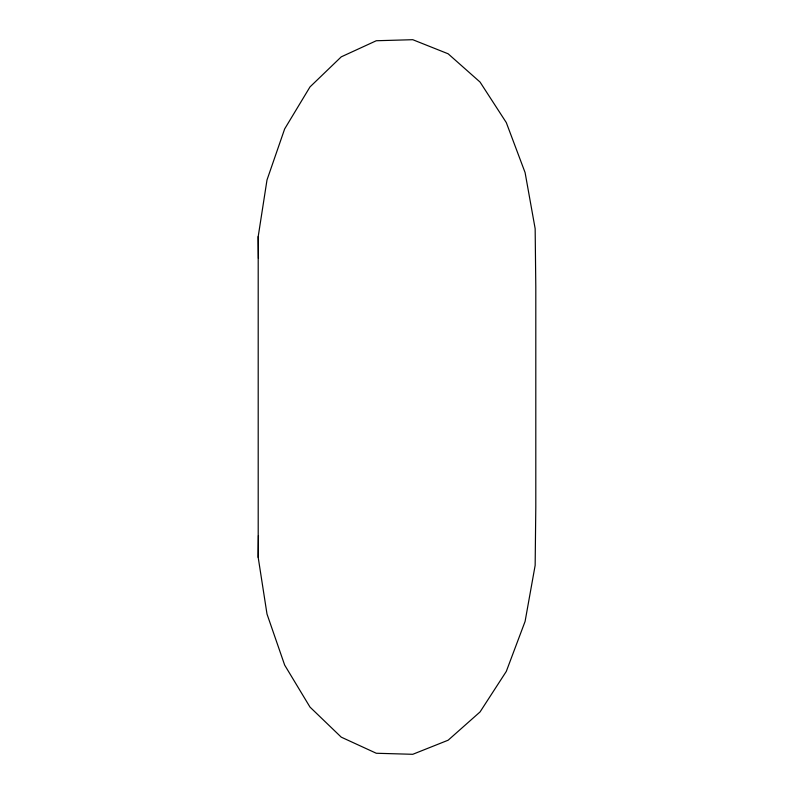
<?xml version="1.0" encoding="UTF-8"?>
<svg xmlns="http://www.w3.org/2000/svg" width="794" height="794" viewBox="0 0 794 794"><rect width="100%" height="100%" fill="white"/><g stroke="black" fill="none" stroke-linecap="round" stroke-linejoin="round"><path stroke-width="1.19" d="M258.199 557.428L258.199 236.572L267.002 179.95L284.669 128.906L309.997 86.913L341.241 56.85L376.296 40.742L412.761 39.7L448.144 53.794L480.052 82.06L506.294 122.574L525.092 172.576L535.156 228.662L535.801 287.001L535.801 506.999L535.156 565.338L525.092 621.424L506.294 671.426L480.052 711.94L448.144 740.207L412.761 754.3L376.296 753.258L341.241 737.15L309.997 707.087L284.669 665.094L267.002 614.05L258.199 557.428L258.437 535.553M258.199 236.572L258.437 258.447"/></g></svg>
